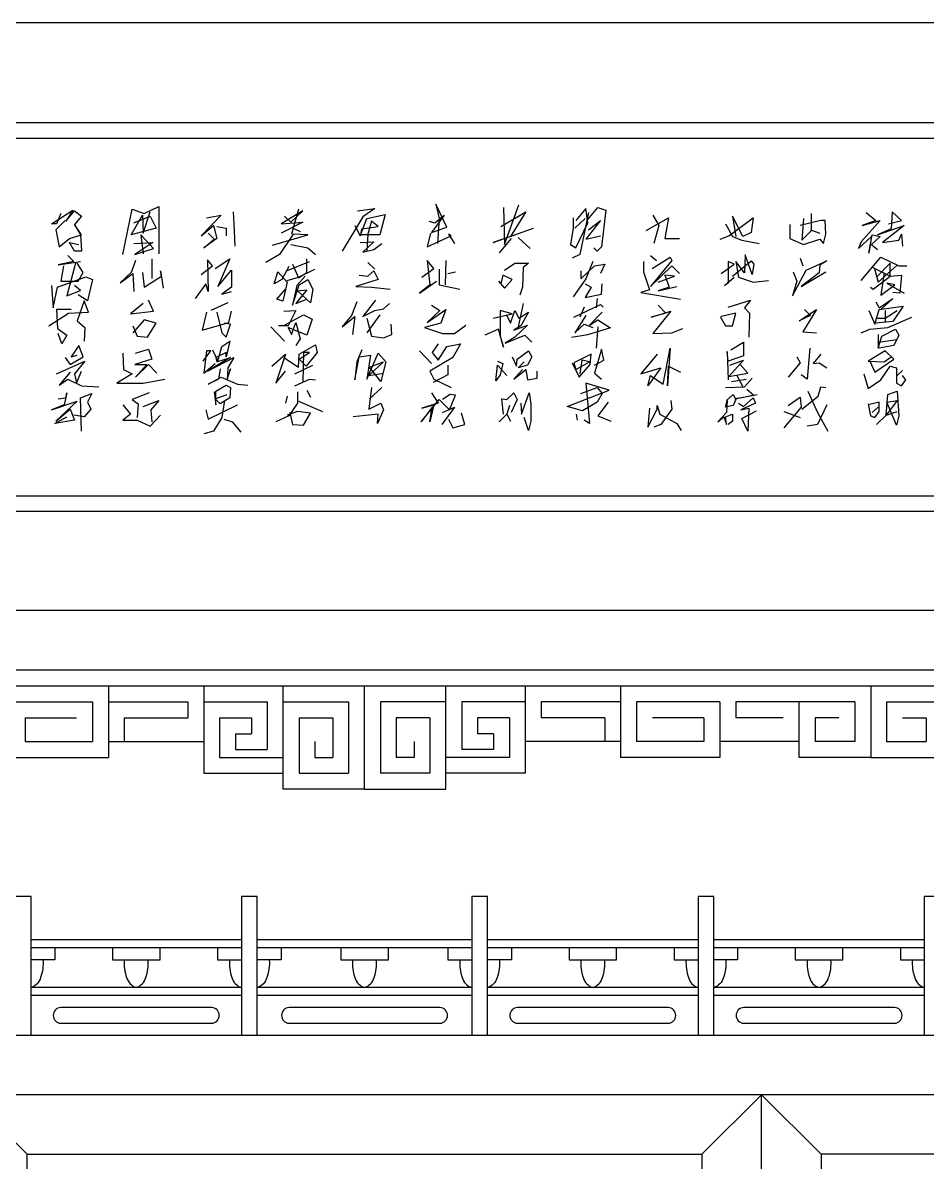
# Model space of a CAD drawing. Extents: x 1185 to 5185, y 570 to 4070.
# Drawn here: x 2826 to 3776, y 2874 to 4070 of the extents above; entities that cross this region are included whole.
import ezdxf

# ---------------------------------------------------------------- set-up
doc = ezdxf.new("R2010")
doc.units = 0
doc.header["$MEASUREMENT"] = 0
for name, color, linetype in [('3', 3, 'CONTINUOUS'), ('4', 4, 'CONTINUOUS'), ('7', 7, 'CONTINUOUS')]:
    doc.layers.add(name, color=color, linetype=linetype)

msp = doc.modelspace()

# ---------------------------------------------------------------- linework, layer by layer
at = {"layer": '3'}
for p, q in [((2916.3, 3374), (2916.3, 3299)), ((3016.3, 3374), (3016.3, 3282.4)), ((3353.7, 3374), (3353.7, 3282.4)), ((3453.7, 3374), (3453.7, 3299)), ((3716.2, 3374), (3716.2, 3299)), ((2812.1, 3357.3), (2899.6, 3357.3)), ((2899.6, 3357.3), (2899.6, 3315.7)), ((2916.3, 3357.3), (2999.6, 3357.3)), ((2999.6, 3357.3), (2999.6, 3340.7)), ((3016.3, 3357.3), (3082.9, 3357.3)), ((3082.9, 3357.3), (3082.9, 3307.3)), ((3099.6, 3357.3), (3168.3, 3357.3)), ((3168.3, 3357.3), (3168.3, 3282.4)), ((3201.7, 3357.3), (3201.7, 3282.4)), ((3270.4, 3357.3), (3201.7, 3357.3)), ((3353.7, 3357.3), (3287.1, 3357.3)), ((3287.1, 3357.3), (3287.1, 3307.3)), ((3453.7, 3357.3), (3370.4, 3357.3)), ((3370.4, 3357.3), (3370.4, 3340.7)), ((3557.9, 3357.3), (3470.4, 3357.3)), ((3470.4, 3357.3), (3470.4, 3315.7)), ((3557.9, 3357.3), (3557.9, 3299)), ((3699.5, 3357.3), (3574.6, 3357.3)), ((3574.6, 3357.3), (3574.6, 3340.7)), ((3699.5, 3357.3), (3699.5, 3315.7)), ((3732.9, 3357.3), (3857.9, 3357.3)), ((3732.9, 3357.3), (3732.9, 3315.7)), ((2828.8, 3340.7), (2882.9, 3340.7)), ((2828.8, 3340.7), (2828.8, 3315.7)), ((2932.9, 3340.7), (2999.6, 3340.7)), ((2932.9, 3340.7), (2932.9, 3315.7)), ((3032.9, 3340.7), (3032.9, 3299)), ((3032.9, 3340.7), (3066.3, 3340.7)), ((3066.3, 3340.7), (3066.3, 3324)), ((3116.3, 3340.7), (3116.3, 3282.4)), ((3116.3, 3340.7), (3151.7, 3340.7)), ((3151.7, 3340.7), (3151.7, 3299)), ((3218.3, 3340.7), (3218.3, 3299)), ((3253.7, 3340.7), (3218.3, 3340.7)), ((3253.7, 3340.7), (3253.7, 3282.4)), ((3337.1, 3340.7), (3303.7, 3340.7)), ((3303.7, 3340.7), (3303.7, 3324)), ((3337.1, 3340.7), (3337.1, 3299)), ((3437.1, 3340.7), (3370.4, 3340.7)), ((3437.1, 3340.7), (3437.1, 3315.7)), ((3541.2, 3340.7), (3487.1, 3340.7)), ((3541.2, 3340.7), (3541.2, 3315.7)), ((3624.5, 3340.7), (3574.6, 3340.7)), ((3682.9, 3340.7), (3657.9, 3340.7)), ((3657.9, 3340.7), (3657.9, 3315.7)), ((3749.5, 3340.7), (3774.5, 3340.7)), ((3774.5, 3340.7), (3774.5, 3315.7)), ((2828.8, 3315.7), (2899.6, 3315.7)), ((2916.3, 3315.7), (3016.3, 3315.7)), ((3049.6, 3324), (3049.6, 3307.3)), ((3049.6, 3324), (3066.3, 3324)), ((3132.9, 3315.7), (3132.9, 3299)), ((3237.1, 3315.7), (3237.1, 3299)), ((3320.4, 3324), (3303.7, 3324)), ((3320.4, 3324), (3320.4, 3307.3)), ((3453.7, 3315.7), (3353.7, 3315.7)), ((3541.2, 3315.7), (3470.4, 3315.7)), ((3641.2, 3315.7), (3557.9, 3315.7)), ((3049.6, 3307.3), (3082.9, 3307.3)), ((3320.4, 3307.3), (3287.1, 3307.3)), ((2812.1, 3299), (2916.3, 3299)), ((3032.9, 3299), (3099.6, 3299)), ((3132.9, 3299), (3151.7, 3299)), ((3237.1, 3299), (3218.3, 3299)), ((3337.1, 3299), (3270.4, 3299)), ((3557.9, 3299), (3453.7, 3299)), ((3116.3, 3282.4), (3168.3, 3282.4)), ((3253.7, 3282.4), (3201.7, 3282.4)), ((3055.8, 3099), (2835, 3099)), ((3297.5, 3099), (3072.5, 3099)), ((3535, 3099), (3314.2, 3099)), ((3772.5, 3099), (3551.6, 3099)), ((3055.8, 3057.4), (2835, 3057.4)), ((3297.5, 3057.4), (3072.5, 3057.4)), ((3535, 3057.4), (3314.2, 3057.4)), ((3772.5, 3057.4), (3551.6, 3057.4)), ((3055.8, 3049), (2835, 3049)), ((3297.5, 3049), (3072.5, 3049)), ((3535, 3049), (3314.2, 3049)), ((3772.5, 3049), (3551.6, 3049))]:
    msp.add_line(p, q, dxfattribs=at)
msp.add_lwpolyline([(1347.6, 3573.8), (5022.4, 3573.8), (5022.4, 3948.8), (1347.6, 3948.8)], close=True, dxfattribs=at)
for points in [[(2931.2, 3827), (2941.1, 3874.7), (2953.7, 3870.2), (2969.1, 3877.4), (2969.1, 3827.9)], [(3252.5, 3862.1), (3258.8, 3860.3), (3268.7, 3868.4), (3255.2, 3850.4), (3271.4, 3855.8), (3259.7, 3880.1), (3263.3, 3864.8), (3261.5, 3838.7)], [(3330.9, 3876.5), (3331.8, 3837.8), (3347.1, 3879.2)], [(3419.2, 3863.9), (3430, 3876.5), (3438.1, 3873.8), (3433.6, 3835.1), (3429.1, 3830.6), (3425.5, 3834.2)], [(2866.3, 3870.2), (2861.8, 3859.4), (2856.4, 3859.4), (2868.1, 3866.6), (2878.9, 3873.8), (2871.7, 3862.1), (2880.7, 3872.9), (2888, 3867.5), (2880.7, 3858.5)], [(2942.9, 3860.3), (2960, 3867.5), (2966.3, 3854.9), (2940.2, 3847.7), (2951.9, 3868.4), (2952.8, 3849.5), (2960, 3872)], [(3019.2, 3865.7), (3034.5, 3868.4), (3013.7, 3846.8), (3026.4, 3857.6), (3030, 3844.1), (3016.5, 3834.2), (3027.3, 3843.2), (3021, 3849.5)], [(3047.1, 3872), (3048, 3859.4), (3048.9, 3836)], [(3101.1, 3867.5), (3107.5, 3861.2), (3120.1, 3872.9), (3097.5, 3859.4), (3120.1, 3861.2), (3097.5, 3849.5)], [(3115.6, 3874.7), (3108.4, 3848.6)], [(3177.7, 3872.9), (3195.8, 3875.6), (3183.1, 3866.6), (3161.5, 3830.6)], [(3175, 3857.6), (3180.4, 3846.8), (3187.6, 3864.8), (3206.6, 3869.3), (3201.2, 3847.7), (3181.3, 3847.7), (3182.2, 3854), (3199.4, 3856.7), (3192.2, 3862.1), (3188.5, 3848.6), (3187.6, 3830.6)], [(3328.2, 3856.7), (3354.3, 3872), (3338.1, 3845.9), (3320.1, 3839.6), (3362.5, 3854.9)], [(3403.9, 3865.7), (3403.9, 3854.9), (3401.2, 3837.8), (3406.6, 3834.2), (3419.2, 3860.3), (3417.4, 3875.6), (3406.6, 3863)], [(3420.1, 3871.1), (3411.1, 3827), (3403, 3823.4)], [(3405.7, 3854.9), (3416.5, 3864.8)], [(3480.5, 3852.2), (3503.9, 3865.7), (3502.1, 3855.8), (3500.3, 3844.1), (3515.6, 3844.1)], [(3487.7, 3868.4), (3494, 3857.6), (3488.6, 3838.7)], [(3558.4, 3843.2), (3567.5, 3846.8), (3592.7, 3865.7), (3590.9, 3850.4), (3581.9, 3845.9), (3571.1, 3867.5), (3574.7, 3845.9)], [(3645.8, 3864.8), (3644, 3842.3), (3654, 3852.2), (3654, 3870.2)], [(3711.6, 3871.1), (3721.5, 3863), (3707.1, 3857.6), (3726, 3863), (3706.2, 3840.5), (3703.5, 3833.3), (3717, 3845.9), (3714.3, 3828.7), (3717.9, 3847.7), (3726, 3845.9), (3717, 3837.8), (3723.3, 3832.4)], [(3735, 3859.4), (3748.6, 3863), (3738.7, 3872), (3737.8, 3854), (3723.3, 3847.7), (3751.3, 3857.6), (3728.7, 3839.6), (3745.9, 3842.3), (3748.6, 3848.6), (3749.5, 3836)], [(2870.8, 3863), (2860.9, 3853.1), (2864.5, 3835.1), (2875.3, 3844.1), (2888, 3847.7), (2880.7, 3858.5), (2887.1, 3847.7), (2888, 3830.6), (2880.7, 3830.6), (2875.3, 3839.6), (2885.3, 3837.8)], [(3030, 3856.7), (3039.9, 3854.9), (3039.9, 3846.8)], [(3110.2, 3854.9), (3117.4, 3851.3)], [(3420.1, 3853.1), (3432.7, 3863), (3417.4, 3843.2), (3432.7, 3846.8)], [(3563.9, 3859.4), (3571.1, 3845.9), (3581, 3842.3), (3599, 3838.7)], [(3631.4, 3858.5), (3631.4, 3844.1), (3645.8, 3837.8), (3663, 3843.2), (3666.6, 3838.7), (3669.3, 3848.6), (3668.4, 3863), (3663.9, 3863), (3642.2, 3857.6)], [(3653.1, 3853.1), (3663, 3849.5)], [(2942.9, 3838.7), (2962.7, 3839.6), (2943.8, 3827), (2963.6, 3833.3), (2950.1, 3847.7), (2952.8, 3827.9)], [(3088.5, 3836.9), (3125.5, 3847.7), (3110.2, 3848.6), (3095.7, 3827), (3081.3, 3818.9)], [(3180.4, 3839.6), (3194.9, 3840.5), (3183.1, 3829.7), (3194.9, 3832.4), (3203, 3838.7)], [(3254.3, 3849.5), (3250.7, 3835.1), (3276, 3846.8), (3273.2, 3848.6), (3279.6, 3838.7)], [(3339, 3844.1), (3326.4, 3828.8)], [(3346.2, 3845), (3358.8, 3833.3)], [(3107.5, 3837.8), (3125.5, 3834.2), (3133.6, 3827)], [(2873.5, 3826.1), (2879.8, 3819.8), (2863.6, 3816.2), (2887.1, 3819.8)], [(2869, 3815.3), (2866.3, 3799.1), (2884.4, 3799.1), (2889.8, 3808.1), (2883.5, 3818)], [(2881.6, 3818), (2872.6, 3783.8), (2887.1, 3789.2), (2880.7, 3794.6)], [(2944.7, 3820.7), (2940.2, 3808.1), (2928.5, 3797.3), (2942, 3807.2), (2942.9, 3788.3)], [(2961.8, 3822.5), (2961.8, 3801.8)], [(3013.7, 3806.3), (3025.5, 3815.3), (3020.1, 3821.6), (3021, 3788.2), (3018.3, 3796.3), (3007.4, 3781)], [(3028.2, 3812.6), (3043.5, 3822.5), (3030.9, 3793.6), (3045.3, 3810.8), (3045.3, 3792.7), (3035.4, 3785.5), (3045.3, 3788.2)], [(3103, 3809.9), (3127.3, 3819.8)], [(3109.3, 3817.1), (3115.6, 3802.6), (3124.6, 3808.1), (3124.6, 3822.5)], [(3188.5, 3818.9), (3195.8, 3811.7)], [(3245.3, 3803.5), (3257.9, 3812.6), (3250.7, 3820.7), (3253.4, 3795.4), (3242.6, 3786.4), (3260.6, 3799)], [(3270.5, 3820.7), (3269.6, 3795.4)], [(3331.8, 3810.8), (3342.6, 3818), (3357, 3818), (3351.6, 3813.5), (3350.7, 3792.7), (3348, 3784.6)], [(3424.6, 3819.8), (3417.4, 3801.7), (3403.9, 3782.8)], [(3412, 3809.9), (3412, 3801.7), (3426.4, 3815.3), (3437.2, 3817.1), (3432.7, 3807.2)], [(3477.8, 3819.8), (3477.8, 3809), (3484.1, 3790), (3475.1, 3787.3), (3516.5, 3780.1)], [(3485, 3826.1), (3491.3, 3820.7)], [(3486.8, 3812.6), (3505.7, 3824.3), (3507.5, 3820.7), (3485, 3793.6), (3507.5, 3815.3), (3515.6, 3807.2)], [(3559.3, 3807.1), (3572.9, 3817), (3566.6, 3819.7), (3566.6, 3797.2), (3562.9, 3794.5), (3572.9, 3803.5)], [(3571.1, 3804.4), (3590.9, 3820.6), (3593.6, 3817), (3591.8, 3806.2), (3584.6, 3826.9), (3583.7, 3808), (3574.7, 3819.7), (3577.4, 3803.5), (3592.7, 3798.1), (3608.9, 3799.9)], [(3635, 3808.9), (3638.6, 3799), (3634.1, 3783.7), (3648.5, 3810.7), (3670.2, 3820.6), (3663, 3816.1), (3662.1, 3808), (3643.1, 3793.6), (3669.3, 3808.9)], [(3642.2, 3823.3), (3644.9, 3815.2)], [(3706.2, 3799.9), (3726.9, 3824.2), (3745.9, 3815.2), (3754, 3815.2)], [(3717, 3814.3), (3736.8, 3804.4), (3736.8, 3817.9), (3722.4, 3803.5)], [(2951.9, 3808.1), (2953.7, 3792.8), (2971.8, 3804.5), (2970.9, 3809.9), (2973.6, 3791.9)], [(3105.7, 3814.4), (3098.4, 3800.8), (3090.3, 3796.3), (3093.9, 3809), (3103.9, 3798.1), (3099.3, 3778.3), (3093, 3780.1), (3102.1, 3790.9)], [(3103.9, 3799.9), (3115.6, 3803.5), (3132.7, 3811.7)], [(3179.5, 3805.4), (3188.5, 3804.4), (3194.9, 3809.9), (3199.4, 3800.8), (3175.9, 3793.6), (3192.2, 3792.7), (3212, 3790.9)], [(3263.3, 3811.7), (3263.3, 3795.4), (3285, 3790.9)], [(3272.3, 3807.2), (3280.5, 3809)], [(3325.5, 3799), (3331.8, 3791.8), (3339.9, 3800.8), (3330, 3805.4), (3328.2, 3796.3)], [(3493.1, 3798.1), (3510.2, 3804.4), (3500.3, 3805.4), (3504.8, 3792.7), (3493.1, 3789.1), (3512.9, 3793.6)], [(3716.1, 3792.7), (3718.8, 3790.9), (3736.8, 3804.4), (3748.6, 3805.3), (3746.8, 3786.4), (3739.6, 3787.3)], [(3719.7, 3813.4), (3724.2, 3798.1), (3744.1, 3816.1)], [(3730.5, 3808), (3726.9, 3784.6), (3741.4, 3795.4), (3733.2, 3797.2), (3751.3, 3786.4)], [(2856.4, 3794.6), (2858.2, 3771.1), (2862.7, 3792.8), (2892.5, 3803.6), (2899.7, 3800.9), (2894.3, 3778.4), (2884.4, 3784.7)], [(3122.8, 3804.4), (3113.8, 3794.5), (3109.3, 3773.8), (3116.5, 3795.4), (3125.5, 3800.8), (3130.9, 3790.9), (3128.2, 3776.5), (3114.7, 3789.1), (3124.6, 3790), (3112.9, 3775.6), (3124.6, 3780.1)], [(3416.5, 3796.3), (3422.8, 3792.7), (3416.5, 3781.9), (3433.6, 3785.5), (3434.5, 3796.3)], [(3429.1, 3781), (3428.2, 3771.1)], [(3721.5, 3777.4), (3725.1, 3771.1), (3739.6, 3781), (3726.9, 3769.3)], [(2853.7, 3752.2), (2874.4, 3765.7), (2895.2, 3766.6), (2890.7, 3778.4), (2883.5, 3757.6), (2891.6, 3750.4), (2890.7, 3736)], [(2877.1, 3769.3), (2861.8, 3769.3), (2862.7, 3749.5), (2872.6, 3742.3), (2867.2, 3733.3), (2863.6, 3744.1)], [(2952.8, 3775.6), (2939.3, 3764.8), (2963.6, 3767.5), (2958.2, 3779.3)], [(3041.7, 3776.5), (3023.7, 3768.4)], [(3176.8, 3777.4), (3171.4, 3763), (3161.5, 3751.3), (3175, 3762.1), (3172.3, 3743.2)], [(3196.7, 3779.2), (3183.1, 3762.1), (3195.8, 3768.4), (3204.8, 3770.2), (3211.1, 3775.6)], [(3255.2, 3773.8), (3264.2, 3768.4), (3250.7, 3755.8), (3270.5, 3769.3), (3265.1, 3754.9), (3248, 3750.4), (3266.9, 3744.1), (3279.6, 3744.1), (3291.3, 3753.1)], [(3351.6, 3775.6), (3346.2, 3751.3)], [(3404.8, 3761.2), (3432.7, 3774.7), (3435.4, 3772)], [(3415.6, 3772), (3411.1, 3761.2)], [(3493.1, 3773.8), (3501.2, 3765.7), (3485.9, 3761.2), (3506.6, 3767.5), (3487.7, 3744.1), (3507.5, 3745), (3519.2, 3749.5)], [(3566.6, 3772), (3590, 3779.2), (3583.7, 3771.1), (3589.1, 3765.7), (3588.2, 3740.5)], [(3646.7, 3769.3), (3653.1, 3763), (3641.3, 3757.6), (3659.4, 3769.3), (3644.9, 3745.9), (3659.4, 3745)], [(3714.3, 3768.4), (3720.6, 3754), (3725.1, 3769.3), (3750.4, 3772.9), (3739.6, 3756.7), (3721.5, 3754.9)], [(2942, 3752.2), (2946.5, 3741.4), (2957.3, 3740.5), (2966.3, 3754.9), (2953.7, 3758.5), (2942, 3745)], [(3019.2, 3766.6), (3014.6, 3747.7), (3042.6, 3755.8), (3045.3, 3767.5)], [(3030, 3766.6), (3035.4, 3745), (3039.9, 3740.5), (3044.4, 3754), (3038.1, 3754.9)], [(3100.2, 3767.5), (3112.9, 3768.4), (3104.8, 3752.2), (3094.8, 3752.2)], [(3101.1, 3753.1), (3121, 3763.9), (3130, 3759.4), (3124.6, 3742.3), (3104.8, 3750.4), (3108.4, 3743.2), (3112.9, 3755.8), (3117.4, 3738.7), (3112.9, 3731.5)], [(3201.2, 3763.9), (3187.6, 3745)], [(3187.6, 3760.3), (3192.2, 3741.4), (3204.8, 3739.6), (3213.8, 3743.2), (3212.9, 3754)], [(3320.1, 3760.3), (3339.9, 3764.8), (3327.3, 3768.4), (3327.3, 3741.4), (3330.9, 3729.7), (3325.5, 3748.6), (3311.1, 3742.3)], [(3334.5, 3763), (3338.1, 3754.9), (3342.6, 3768.4), (3347.1, 3760.3), (3357, 3766.6), (3348.9, 3752.2), (3341.7, 3747.7), (3356.1, 3753.1), (3342.6, 3740.5), (3332.7, 3734.2), (3353.4, 3742.3), (3360.6, 3735.1)], [(3417.4, 3763), (3405.7, 3745), (3415.6, 3754), (3424.6, 3750.4)], [(3434.5, 3766.6), (3421, 3753.1), (3430, 3758.5), (3442.6, 3750.4)], [(3558.4, 3762.1), (3563.9, 3752.2), (3571.1, 3752.2), (3574.7, 3765.7), (3559.3, 3762.1)], [(3706.2, 3745), (3715.2, 3748.6), (3734.1, 3750.4), (3759.4, 3761.2)], [(3721.5, 3760.3), (3731.4, 3760.3), (3744.1, 3768.4)], [(3731.4, 3768.4), (3731.4, 3755.8)], [(3086.7, 3751.3), (3101.1, 3736)], [(3402.1, 3740.5), (3419.2, 3743.2), (3443.5, 3750.4)], [(3430, 3751.3), (3428.2, 3728.8)], [(3724.2, 3743.2), (3724.2, 3728.8), (3727.8, 3741.4), (3742.3, 3748.6), (3745.9, 3742.3), (3740.5, 3731.5), (3725.1, 3728.8), (3724.2, 3735.1), (3744.1, 3737.8)], [(3025.5, 3727), (3030.9, 3715.3), (3035.4, 3730.6), (3043.5, 3736), (3039.9, 3719.8), (3039.9, 3724.3), (3029.1, 3718.9), (3030, 3714.4), (3044.4, 3718.9), (3020.1, 3704.5), (3048, 3718.9), (3041.7, 3708.1), (3040.8, 3695.5), (3044.4, 3707.2), (3040.8, 3697.3)], [(3262.4, 3733.3), (3256.1, 3724.3), (3262.4, 3716.2), (3271.4, 3730.6), (3285.9, 3733.3), (3277.8, 3718.9), (3253.4, 3704.5), (3257.9, 3696.4), (3276, 3687.4)], [(3569.3, 3727), (3582.8, 3735.1), (3582.8, 3720.7), (3566.6, 3715.3), (3565.7, 3725.2), (3566.6, 3695.5)], [(2870.8, 3718.9), (2876.2, 3711.7), (2889.8, 3719.8), (2885.3, 3731.5), (2877.1, 3719.8), (2883.5, 3721.6)], [(2931.2, 3723.4), (2932.1, 3706.3), (2941.1, 3701.8), (2924.9, 3691.9), (2952.8, 3691.9), (2975.4, 3696.4)], [(2944.7, 3723.4), (2958.2, 3727.9), (2961.8, 3717.1), (2943.8, 3711.7), (2956.4, 3711.7), (2944.7, 3698.2), (2958.2, 3711.7), (2967.2, 3702.7)], [(3015.6, 3715.3), (3023.7, 3726.1), (3019.2, 3726.1), (3016.5, 3702.7), (3028.2, 3712.6)], [(3087.6, 3709.9), (3102.1, 3722.5), (3092.1, 3691.9), (3102.1, 3704.5)], [(3100.2, 3718.9), (3115.6, 3709), (3116.5, 3722.5), (3133.6, 3732.4), (3135.4, 3724.3), (3123.7, 3709.9), (3116.5, 3717.1), (3127.3, 3724.3), (3121, 3724.3), (3120.1, 3693.7)], [(3182.2, 3727), (3176.8, 3714.4), (3175, 3695.5), (3179.5, 3719.8), (3191.3, 3721.6), (3187.6, 3696.4), (3199.4, 3723.4), (3207.5, 3714.4), (3202.1, 3693.7), (3190.4, 3709), (3204.8, 3714.4), (3189.5, 3700), (3204.8, 3702.7)], [(3242.6, 3726.1), (3255.2, 3712.6)], [(3339.9, 3719.8), (3344.4, 3709.9), (3345.3, 3717.1), (3357, 3726.1), (3360.6, 3719.8), (3356.1, 3710.8), (3346.2, 3708.1), (3352.5, 3714.4)], [(3403, 3713.5), (3410.2, 3698.2), (3421.9, 3711.7), (3422.8, 3722.5), (3404.8, 3713.5), (3406.6, 3706.3), (3421, 3714.4), (3412.9, 3716.2), (3411.1, 3701.8)], [(3426.4, 3710.8), (3436.3, 3716.2), (3433.6, 3727.9), (3426.4, 3702.7), (3433.6, 3696.4)], [(3492.2, 3722.5), (3475.1, 3701.8), (3495.8, 3708.1), (3482.3, 3689.2), (3485, 3700), (3498.5, 3691), (3505.7, 3728.8), (3503, 3689.2), (3503.9, 3709.9), (3516.5, 3703.6)], [(3652.2, 3728.8), (3649.4, 3696.4), (3643.1, 3700.9)], [(3663.9, 3722.5), (3655.8, 3712.6), (3662.1, 3713.5), (3670.2, 3708.1)], [(3715.2, 3715.3), (3720.6, 3703.6), (3740.5, 3717.1), (3731.4, 3726.1), (3713.4, 3715.3), (3730.5, 3714.4), (3737.8, 3719.8)], [(2861.8, 3701.8), (2891.6, 3715.3), (2880.7, 3701.8), (2882.6, 3691.9), (2888, 3704.5)], [(3112, 3701.8), (3130.9, 3710.8)], [(3272.3, 3710.8), (3272.3, 3700.9), (3257, 3692.8)], [(3324.6, 3715.3), (3330, 3712.6), (3327.3, 3700.9), (3322.8, 3694.6), (3324.6, 3710.8), (3334.5, 3700)], [(3568.4, 3710.8), (3582.8, 3716.2), (3567.5, 3699.1), (3587.3, 3702.7), (3579.2, 3711.7)], [(3638.6, 3719.8), (3642.2, 3713.5), (3629.6, 3698.2)], [(3708.9, 3701.8), (3713.4, 3686.5), (3726.9, 3695.5), (3736.8, 3709.9), (3743.2, 3708.1), (3743.2, 3691.9), (3748.6, 3689.2), (3753.1, 3695.5), (3749.5, 3700)], [(2876.2, 3703.6), (2864.5, 3690.1), (2873.5, 3696.4), (2888, 3689.2), (2906, 3688.3)], [(3033.6, 3707.2), (3031.8, 3696.4), (3021, 3691), (3034.5, 3698.2), (3051.6, 3691), (3062.4, 3690.1)], [(3350.7, 3706.3), (3341.7, 3696.4), (3354.3, 3706.3), (3356.1, 3695.5), (3366.1, 3697.3), (3366.1, 3704.5)], [(3563.9, 3687.4), (3583.7, 3688.3), (3591.8, 3697.3)], [(3575.6, 3700), (3581.9, 3688.3)], [(3749.5, 3705.4), (3744.1, 3700)], [(3027.3, 3682.9), (3029.1, 3669.4), (3029.1, 3683.8), (3039.9, 3690.1), (3044.4, 3687.4), (3043.5, 3676.6), (3033.6, 3670.3), (3028.2, 3675.7), (3040.8, 3680.2)], [(3112, 3689.2), (3127.3, 3696.4), (3133.6, 3695.5)], [(3192.2, 3687.4), (3189.5, 3664.9), (3202.1, 3671.2), (3204.8, 3664), (3198.5, 3649.6), (3199.4, 3659.5), (3173.2, 3656.8)], [(3190.4, 3675.7), (3203, 3687.4)], [(3412, 3681.1), (3429.1, 3687.4), (3434.5, 3681.1), (3429.1, 3672.1), (3413.8, 3663.1), (3397.6, 3667.6), (3441.7, 3684.7), (3417.4, 3691.9), (3421, 3649.6), (3415.6, 3653.2)], [(3570.2, 3693.7), (3585.5, 3696.4)], [(3586.4, 3685.6), (3593.6, 3679.3), (3584.6, 3677.5), (3573.8, 3675.7), (3597.2, 3680.2)], [(3644, 3664.9), (3661.2, 3678.4), (3663.9, 3688.3), (3669.3, 3687.4)], [(2863.6, 3675.7), (2871.7, 3676.6), (2872.6, 3682), (2869.9, 3669.4), (2856.4, 3664), (2883.5, 3673), (2860.9, 3652.3), (2876.2, 3664.9), (2880.7, 3653.2), (2860, 3649.6), (2872.6, 3656.8)], [(2888, 3641.5), (2887.1, 3676.6), (2898.8, 3681.1), (2894.3, 3672.1), (2897.9, 3664.9), (2890.7, 3656.8), (2879.8, 3658.6)], [(2959.1, 3682), (2941.1, 3674.8), (2947.4, 3670.3), (2946.5, 3655.9)], [(2952.8, 3667.6), (2969.1, 3673.9), (2960.9, 3664), (2961.8, 3651.4)], [(3038.1, 3673.9), (3035.4, 3655.9), (3026.4, 3641.5), (3016.5, 3638.8)], [(3114.7, 3682.9), (3114.7, 3671.2), (3105.7, 3657.7), (3092.1, 3651.4)], [(3103.9, 3678.4), (3102.1, 3671.2)], [(3115.6, 3673), (3140.8, 3662.2)], [(3124.6, 3684.7), (3128.2, 3677.5)], [(3255.2, 3682), (3262.4, 3671.2), (3245.3, 3665.8), (3257.9, 3669.4), (3253.4, 3651.4), (3256.1, 3666.7), (3244.4, 3651.4), (3263.3, 3674.8), (3274.1, 3664), (3280.5, 3679.3), (3275, 3680.2), (3266.9, 3674.8)], [(3330.9, 3659.5), (3329.1, 3675.7), (3334.5, 3674.8), (3341.7, 3682), (3345.3, 3674.8), (3339, 3661.3)], [(3348.9, 3671.2), (3349.8, 3659.5), (3357.9, 3682), (3359.7, 3670.3), (3359.7, 3652.3), (3357, 3642.4), (3352.5, 3655.9)], [(3506.6, 3673.9), (3507.5, 3664.9), (3495.8, 3648.7), (3488.6, 3646)], [(3564.8, 3673.9), (3572, 3680.2), (3574.7, 3674.8), (3572, 3668.5), (3563.9, 3666.7), (3565.7, 3673.9), (3564.8, 3661.3), (3555.7, 3651.4), (3562, 3656.8), (3564.8, 3648.7), (3563.9, 3656.8), (3571.1, 3659.5), (3571.1, 3652.3), (3566.6, 3648.7)], [(3577.4, 3671.2), (3582.8, 3667.6), (3592.7, 3676.6), (3595.4, 3671.2), (3580.1, 3664), (3588.2, 3665.8), (3587.3, 3641.5), (3581, 3655), (3596.3, 3663.1)], [(3629.6, 3668.5), (3642.2, 3677.5), (3643.1, 3666.7), (3625.1, 3645.1)], [(3650.3, 3683.8), (3660.3, 3661.3), (3671.1, 3641.5)], [(3722.4, 3648.7), (3732.3, 3658.6), (3734.1, 3680.2), (3744.1, 3683.8), (3745.9, 3657.7), (3743.2, 3647.8), (3733.2, 3672.1), (3744.1, 3673.9), (3732.3, 3658.6), (3744.1, 3662.2)], [(2931.2, 3669.4), (2939.3, 3659.5), (2931.2, 3653.2), (2946.5, 3653.2), (2960, 3646.9), (2970.9, 3658.6)], [(3018.3, 3664), (3021, 3654.1), (3051.6, 3669.4)], [(3106.6, 3661.3), (3109.3, 3648.7), (3121, 3647.8), (3128.2, 3660.4), (3114.7, 3662.2), (3103.9, 3658.6)], [(3266.9, 3661.3), (3279.6, 3666.7), (3266, 3648.7)], [(3337.2, 3668.5), (3334.5, 3659.5), (3326.4, 3651.4), (3334.5, 3659.5), (3338.1, 3652.3)], [(3440.8, 3672.1), (3430, 3657.7), (3443.5, 3652.3)], [(3484.1, 3665.8), (3482.3, 3646), (3492.2, 3664.9), (3492.2, 3668.5), (3494.9, 3659.5), (3512.9, 3649.6), (3517.4, 3642.4)], [(3625.1, 3662.2), (3642.2, 3655.9)], [(3670.2, 3669.4), (3660.3, 3648.7), (3649.4, 3646.9)], [(3713.4, 3670.3), (3716.1, 3657.7), (3720.6, 3655.9), (3725.1, 3662.2), (3725.1, 3672.1), (3713.4, 3669.4)], [(3717.9, 3661.3), (3724.2, 3666.7)], [(3037.2, 3654.1), (3046.2, 3651.4), (3055.2, 3640.6)], [(3273.2, 3654.1), (3277.8, 3645.1), (3290.4, 3648.7), (3286.8, 3660.4)], [(3408.4, 3653.2), (3407.5, 3659.5)], [(3099.6, 3265.7), (3099.6, 3374)], [(3185, 3265.7), (3185, 3374)], [(3270.4, 3265.7), (3270.4, 3374)], [(3716.2, 3299), (3641.2, 3299), (3641.2, 3357.3)], [(3716.2, 3299), (3791.2, 3299), (3791.2, 3357.3)], [(3699.5, 3315.7), (3657.9, 3315.7)], [(3732.9, 3315.7), (3774.5, 3315.7)], [(3016.3, 3282.4), (3099.6, 3282.4)], [(3353.7, 3282.4), (3270.4, 3282.4)], [(3185, 3265.7), (3099.6, 3265.7)], [(3185, 3265.7), (3270.4, 3265.7)], [(2860, 3099), (2860, 3086.5), (2835, 3086.5)], [(2920.4, 3099), (2920.4, 3086.5), (2945.4, 3086.5), (2970.4, 3086.5), (2970.4, 3099)], [(3030.8, 3099), (3030.8, 3086.5), (3055.8, 3086.5)], [(3097.5, 3099), (3097.5, 3086.5), (3072.5, 3086.5)], [(3160, 3099), (3160, 3086.5), (3185, 3086.5), (3210, 3086.5), (3210, 3099)], [(3272.5, 3099), (3272.5, 3086.5), (3297.5, 3086.5)], [(3339.2, 3099), (3339.2, 3086.5), (3314.2, 3086.5)], [(3399.6, 3099), (3399.6, 3086.5), (3424.6, 3086.5), (3449.6, 3086.5), (3449.6, 3099)], [(3510, 3099), (3510, 3086.5), (3535, 3086.5)], [(3576.6, 3099), (3576.6, 3086.5), (3551.6, 3086.5)], [(3637, 3099), (3637, 3086.5), (3662, 3086.5), (3687, 3086.5), (3687, 3099)], [(3747.5, 3099), (3747.5, 3086.5), (3772.5, 3086.5)], [(2768.4, 2944.9), (2830.9, 2882.4)], [(3601.6, 2944.9), (3539.1, 2882.4)], [(3601.6, 2944.9), (3664.1, 2882.4)]]:
    msp.add_lwpolyline(points, dxfattribs=at)
for points in [[(2847.5, 3086.5, -0.101917), (2845.1, 3067.9, -0.244573), (2835, 3057.4)], [(2932.9, 3086.5, 0.101917), (2935.3, 3067.9, 0.244573), (2945.4, 3057.4, 0.244573), (2955.5, 3067.9, 0.101917), (2957.9, 3086.5)], [(3043.3, 3086.5, 0.101917), (3045.7, 3067.9, 0.244573), (3055.8, 3057.4)], [(3085, 3086.5, -0.101917), (3082.6, 3067.9, -0.244573), (3072.5, 3057.4)], [(3172.5, 3086.5, 0.101917), (3174.9, 3067.9, 0.244573), (3185, 3057.4, 0.244573), (3195.1, 3067.9, 0.101917), (3197.5, 3086.5)], [(3285, 3086.5, 0.101917), (3287.4, 3067.9, 0.244573), (3297.5, 3057.4)], [(3326.7, 3086.5, -0.101917), (3324.3, 3067.9, -0.244573), (3314.2, 3057.4)], [(3412.1, 3086.5, 0.101917), (3414.5, 3067.9, 0.244573), (3424.6, 3057.4, 0.244573), (3434.7, 3067.9, 0.101917), (3437.1, 3086.5)], [(3522.5, 3086.5, 0.101917), (3524.9, 3067.9, 0.244573), (3535, 3057.4)], [(3564.1, 3086.5, -0.101917), (3561.7, 3067.9, -0.244573), (3551.6, 3057.4)], [(3649.5, 3086.5, 0.101917), (3651.9, 3067.9, 0.244573), (3662, 3057.4, 0.244573), (3672.1, 3067.9, 0.101917), (3674.5, 3086.5)], [(3760, 3086.5, 0.101917), (3762.4, 3067.9, 0.244573), (3772.5, 3057.4)]]:
    msp.add_lwpolyline(points, format="xyb", dxfattribs=at)
for points in [[(3024.6, 3019.9, 0.950008), (3024.6, 3036.5), (2866.3, 3036.5, 0.950008), (2866.3, 3019.9)], [(3264.2, 3019.9, 0.950008), (3264.2, 3036.5), (3105.8, 3036.5, 0.950008), (3105.8, 3019.9)], [(3503.7, 3019.9, 0.950008), (3503.7, 3036.5), (3345.4, 3036.5, 0.950008), (3345.4, 3019.9)], [(3741.2, 3019.9, 0.950008), (3741.2, 3036.5), (3582.9, 3036.5, 0.950008), (3582.9, 3019.9)]]:
    msp.add_lwpolyline(points, format="xyb", close=True, dxfattribs=at)
at = {"layer": '4'}
msp.add_line((5184.8, 4070.5), (1185.2, 4070.5), dxfattribs=at)
at = {"layer": '7'}
for p, q in [((5184.8, 3965.5), (1185.2, 3965.5)), ((5184.8, 3557.2), (1185.2, 3557.2)), ((5184.8, 3453.2), (1185.2, 3453.2)), ((3055.8, 3107.4), (2835, 3107.4)), ((3297.5, 3107.4), (3072.5, 3107.4)), ((3535, 3107.4), (3314.2, 3107.4)), ((3772.5, 3107.4), (3551.6, 3107.4)), ((5039, 2944.9), (1331, 2944.9)), ((3601.6, 2303.3), (3601.6, 2944.9))]:
    msp.add_line(p, q, dxfattribs=at)
for points in [[(4976.5, 3007.4), (4976.5, 3390.7), (1393.5, 3390.7), (1393.5, 3007.4)], [(3539.1, 2882.4), (3539.1, 2515.7), (2830.9, 2515.7), (2830.9, 2882.4)], [(4976.5, 1320), (4976.5, 2882.4), (3664.1, 2882.4), (3664.1, 1320)]]:
    msp.add_lwpolyline(points, close=True, dxfattribs=at)
for points in [[(4976.5, 3249), (4959.9, 3249), (4959.9, 3374), (1410.1, 3374), (1410.1, 3249), (1393.5, 3249)], [(2835, 3007.4), (2835, 3153.2), (2818.4, 3153.2), (2818.4, 3007.4)], [(3072.5, 3007.4), (3072.5, 3153.2), (3055.8, 3153.2), (3055.8, 3007.4)], [(3314.2, 3007.4), (3314.2, 3153.2), (3297.5, 3153.2), (3297.5, 3007.4)], [(3551.6, 3007.4), (3551.6, 3153.2), (3535, 3153.2), (3535, 3007.4)], [(3789.1, 3007.4), (3789.1, 3153.2), (3772.5, 3153.2), (3772.5, 3007.4)]]:
    msp.add_lwpolyline(points, dxfattribs=at)

doc.saveas('drawing.dxf')
